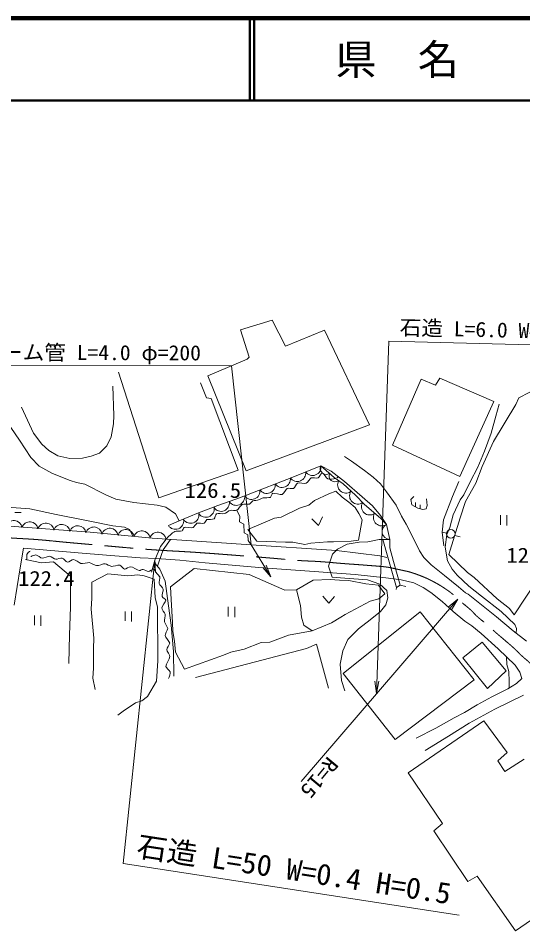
# Model space of a CAD drawing. Units: millimetres, scale not verified. Extents: x 40000 to 680000, y 20000 to 380000.
# Drawn here: x 269625 to 330881, y 269257 to 380000 of the extents above; entities that cross this region are included whole.
import ezdxf
from ezdxf.enums import TextEntityAlignment as Align

# ---------------------------------------------------------------- set-up
doc = ezdxf.new("R2010")
doc.units = ezdxf.units.MM
doc.header["$LTSCALE"] = 1000
doc.linetypes.add('CHAIN', pattern=[18.5, 12, -1.5, 3.5, -1.5])
for name, color, linetype, lineweight in [('M-BMK', 2, 'CHAIN', 13), ('M-TTL', 2, 'Continuous', 140), ('M-TTL-LINE', 7, 'Continuous', 50), ('M-TTL-TXT', 7, 'Continuous', 13), ('M-WORK', 1, 'Continuous', 13)]:
    doc.layers.add(name, color=color, linetype=linetype, lineweight=lineweight)
doc.styles.add('ＭＳ ゴシック', font='')
doc.styles.get('ＭＳ ゴシック').set_extended_font_data('MS Gothic')

# ---------------------------------------------------------------- blocks, each defined once
blk = doc.blocks.new('open_arrow')
at = {"color": 0, "linetype": 'Continuous', "lineweight": -2}
blk.add_lwpolyline([(7.5, 1.25), (0, 0), (7.5, -1.25)], dxfattribs=at)

msp = doc.modelspace()

# ---------------------------------------------------------------- linework, layer by layer
at = {"layer": 'M-BMK'}
for points, knots in [([(315458, 313171), (315008, 313280), (314878, 313310), (314501, 313372), (314090, 313439), (313855, 313451), (313440, 313490), (312890, 313542), (312581, 313559), (312030, 313603), (311727, 313627), (311557, 313641), (311254, 313664), (310396, 313728), (309915, 313755), (309057, 313823), (307940, 313911), (307316, 313987), (306198, 314060), (305221, 314124), (304672, 314125), (303695, 314192), (302302, 314288), (301525, 314384), (300134, 314498), (298755, 314610), (297982, 314670), (296603, 314776), (294568, 314932), (293428, 315025), (291392, 315165), (289221, 315315), (288001, 315349), (285831, 315504), (283235, 315689), (281785, 315845), (279193, 316068), (277806, 316188), (277029, 316255), (275643, 316380), (274157, 316513), (273328, 316624), (271840, 316735), (270802, 316813), (270218, 316834), (269179, 316899), (267389, 317012), (266384, 317046), (264597, 317200), (263672, 317280), (263373, 317306), (262231, 317424)], [0, 0, 0, 0, 1, 1, 1, 2, 2, 2, 3, 3, 3, 4, 4, 4, 5, 5, 5, 6, 6, 6, 7, 7, 7, 8, 8, 8, 9, 9, 9, 10, 10, 10, 11, 11, 11, 12, 12, 12, 13, 13, 13, 14, 14, 14, 15, 15, 15, 16, 16, 16, 17, 17, 17, 17]), ([(352201, 288780), (350447, 289316), (349947, 289441), (348547, 289990), (347903, 290242), (347545, 290391), (346910, 290666), (346054, 291038), (345577, 291257), (344748, 291686), (344149, 291996), (343843, 292223), (343250, 292547), (342641, 292881), (342269, 293012), (341677, 293375), (341133, 293709), (340852, 293934), (340337, 294312), (339898, 294634), (339658, 294823), (339231, 295160), (338856, 295457), (338645, 295623), (338282, 295934), (337765, 296377), (337489, 296642), (336983, 297098), (336336, 297682), (335970, 298005), (335332, 298598), (335059, 298852), (334929, 299019), (334648, 299264), (333857, 299953), (333367, 300283), (332578, 300974), (332144, 301354), (331930, 301599), (331502, 301985), (331236, 302224), (331069, 302338), (330807, 302581), (330475, 302888), (330316, 303089), (329982, 303395), (329111, 304195), (328581, 304595), (327692, 305374), (327257, 305756), (327031, 305990), (326591, 306366), (326094, 306791), (325789, 306999), (325303, 307438), (325030, 307684), (324919, 307866), (324646, 308113), (324023, 308676), (323638, 308950), (323001, 309498), (322614, 309831), (322445, 310077), (322029, 310374), (321242, 310935), (320783, 311231), (319927, 311678), (319420, 311943), (319129, 312082), (318596, 312289), (318042, 312504), (317730, 312624), (317159, 312791), (316805, 312895), (316599, 312926), (316238, 313005), (315934, 313072), (315836, 313093), (315458, 313171)], [0, 0, 0, 0, 1, 1, 1, 2, 2, 2, 3, 3, 3, 4, 4, 4, 5, 5, 5, 6, 6, 6, 7, 7, 7, 8, 8, 8, 9, 9, 9, 10, 10, 10, 11, 11, 11, 12, 12, 12, 13, 13, 13, 14, 14, 14, 15, 15, 15, 16, 16, 16, 17, 17, 17, 18, 18, 18, 19, 19, 19, 20, 20, 20, 21, 21, 21, 22, 22, 22, 23, 23, 23, 24, 24, 24, 25, 25, 25, 26, 26, 26, 26])]:
    msp.add_open_spline(points, degree=3, knots=knots, dxfattribs=at)
at = {"layer": 'M-TTL'}
msp.add_line((680000, 380000), (40000, 380000), dxfattribs=at)
at = {"layer": 'M-TTL-LINE'}
for p, q in [((297750, 380000), (297750, 370000)), ((298250, 380000), (298250, 370000)), ((40000, 370000), (680000, 370000))]:
    msp.add_line(p, q, dxfattribs=at)
at = {"layer": 'M-WORK'}
for p, q in [((300456, 343359), (296616, 342203)), ((302085, 340189), (300456, 343359)), ((296616, 342203), (297643, 338864)), ((306817, 342150), (302085, 340189)), ((312289, 330641), (306817, 342150)), ((297425, 338607), (292659, 336616)), ((297643, 338864), (297425, 338607)), ((281808, 337056), (286704, 321805)), ((292496, 333926), (291738, 335763)), ((292659, 336616), (297297, 325071)), ((318566, 336182), (315046, 328191)), ((320274, 335450), (318566, 336182)), ((320814, 336336), (320274, 335450)), ((327352, 333485), (320814, 336336)), ((281236, 331804), (281099, 335343)), ((293048, 333836), (292496, 333926)), ((296322, 325145), (293048, 333836)), ((323230, 324374), (327352, 333485)), ((270012, 332790), (271483, 329651)), ((327616, 331712), (328001, 333151)), ((281197, 330781), (281236, 331804)), ((327051, 329631), (327616, 331712)), ((268707, 330338), (269795, 328805)), ((280889, 329215), (281197, 330781)), ((297297, 325071), (312289, 330641)), ((271483, 329651), (272476, 328317)), ((280371, 328095), (280889, 329215)), ((326242, 327460), (327051, 329631)), ((269795, 328805), (271172, 326709)), ((272476, 328317), (273340, 327531)), ((279480, 327236), (280371, 328095)), ((315046, 328191), (323230, 324374)), ((271172, 326709), (272172, 325626)), ((273340, 327531), (274414, 326902)), ((274414, 326902), (275876, 326574)), ((277429, 326627), (278491, 326863)), ((278491, 326863), (279480, 327236)), ((309250, 326794), (310069, 326251)), ((325419, 325534), (326242, 327460)), ((272172, 325626), (273777, 324764)), ((275876, 326574), (277429, 326627)), ((302981, 324296), (306367, 325673)), ((306367, 325673), (307600, 325044)), ((306367, 325673), (307985, 324261)), ((310069, 326251), (311666, 325108)), ((273777, 324764), (275942, 323892)), ((286704, 321805), (296322, 325145)), ((307600, 325044), (309218, 323798)), ((311666, 325108), (312708, 324295)), ((324507, 323748), (325419, 325534)), ((275942, 323892), (276713, 323663)), ((276713, 323663), (277722, 323470)), ((277722, 323470), (280245, 322167)), ((297320, 322103), (302981, 324296)), ((307985, 324261), (309082, 323488)), ((309082, 323488), (310557, 322140)), ((309218, 323798), (311389, 321935)), ((312708, 324295), (313612, 323483)), ((313612, 323483), (314353, 322532)), ((323737, 322181), (324507, 323748)), ((314353, 322532), (315506, 320905)), ((280245, 322167), (281493, 321635)), ((281493, 321635), (283649, 321231)), ((283649, 321231), (286512, 320901)), ((293861, 320864), (296035, 321644)), ((296035, 321644), (297320, 322103)), ((310557, 322140), (311671, 321007)), ((311389, 321935), (312635, 320831)), ((317653, 321970), (317292, 321590)), ((317292, 321590), (317404, 320961)), ((317869, 321217), (317869, 320704)), ((319271, 320869), (319199, 321669)), ((322414, 319741), (323262, 321539)), ((323262, 321539), (323737, 322181)), ((266714, 320763), (271035, 320470)), ((271035, 320470), (274210, 319782)), ((286512, 320901), (287558, 320672)), ((287558, 320672), (288723, 319846)), ((291503, 319974), (293861, 320864)), ((296161, 320303), (296546, 319548)), ((311671, 321007), (313614, 319316)), ((312635, 320831), (313624, 319636)), ((315506, 320905), (316168, 319581)), ((317404, 320961), (318138, 320555)), ((318138, 320555), (318741, 320378)), ((318439, 320955), (318439, 320466)), ((318741, 320378), (319134, 320456)), ((319134, 320456), (319271, 320869)), ((269200, 320034), (269978, 320007)), ((274210, 319782), (278118, 319011)), ((278118, 319011), (281100, 318387)), ((287851, 318433), (289154, 319002)), ((288723, 319846), (289154, 319002)), ((289154, 319002), (291503, 319974)), ((296546, 319548), (296469, 318893)), ((305268, 319264), (306084, 318438)), ((306084, 318438), (306580, 319493)), ((313614, 319316), (314343, 318570)), ((313624, 319636), (314343, 318570)), ((316168, 319581), (316725, 318592)), ((322016, 318199), (322414, 319741)), ((328173, 318530), (328173, 319689)), ((328953, 319688), (328953, 318455)), ((268584, 318364), (278359, 317619)), ((281100, 318387), (282513, 318250)), ((282513, 318250), (283146, 317938)), ((283146, 317938), (283559, 317112)), ((296469, 318893), (297021, 318598)), ((297021, 318598), (297060, 317532)), ((314343, 318570), (314729, 316759)), ((316725, 318592), (317715, 316691)), ((321669, 317352), (322016, 318199)), ((278359, 317619), (285873, 316887)), ((285873, 316887), (297318, 316116)), ((286903, 315909), (287568, 316773)), ((288128, 316735), (287236, 315484)), ((297060, 317532), (297497, 317313)), ((297497, 317313), (297522, 316633)), ((313431, 316733), (312057, 316451)), ((314729, 316759), (313431, 316733)), ((314497, 314601), (313904, 316743)), ((314729, 316759), (314741, 315744)), ((321315, 315978), (321092, 317648)), ((321476, 315823), (321669, 317352)), ((322638, 317234), (323276, 317063)), ((270265, 315695), (269853, 313303)), ((276892, 315103), (270265, 315695)), ((286201, 314237), (286903, 315909)), ((297318, 316116), (308261, 315397)), ((297522, 316633), (297902, 316078)), ((309552, 316168), (308396, 315552)), ((311029, 316425), (309552, 316168)), ((312057, 316451), (311029, 316425)), ((314741, 315744), (315204, 314087)), ((317715, 316691), (318357, 315374)), ((321746, 314140), (321476, 315823)), ((280357, 314821), (276892, 315103)), ((284445, 314508), (280357, 314821)), ((287236, 315484), (286705, 314003)), ((307780, 314948), (307309, 313500)), ((308396, 315552), (307780, 314948)), ((308261, 315397), (313515, 314768)), ((313515, 314768), (314388, 314575)), ((315551, 310902), (314497, 314601)), ((318357, 315374), (318861, 314542)), ((318861, 314542), (319753, 313670)), ((286424, 314436), (284445, 314508)), ((286237, 313823), (286201, 314237)), ((286831, 313158), (286237, 313823)), ((289229, 314252), (286424, 314436)), ((286705, 314003), (286534, 313491)), ((292329, 313924), (289229, 314252)), ((299315, 313289), (292329, 313924)), ((307309, 313500), (307737, 312165)), ((315204, 314087), (316000, 311210)), ((319753, 313670), (321371, 312366)), ((322324, 313151), (321746, 314140)), ((269853, 313303), (269112, 308755)), ((287478, 311683), (286831, 313158)), ((305553, 312863), (299315, 313289)), ((310545, 312473), (305553, 312863)), ((314274, 312080), (310545, 312473)), ((321371, 312366), (323062, 310990)), ((322915, 312419), (322324, 313151)), ((324340, 311070), (322915, 312419)), ((287874, 308680), (287478, 311683)), ((307737, 312165), (309298, 312039)), ((309298, 312039), (312042, 311838)), ((312042, 311838), (313528, 311309)), ((313528, 311309), (314368, 310549)), ((316109, 311850), (314274, 312080)), ((316000, 311210), (315551, 310902)), ((316000, 311210), (316665, 311049)), ((317662, 311464), (316109, 311850)), ((318802, 310933), (317662, 311464)), ((314368, 310549), (314514, 309659)), ((315551, 310902), (315509, 310655)), ((319726, 310317), (318802, 310933)), ((321116, 309235), (319726, 310317)), ((323062, 310990), (323947, 310262)), ((323947, 310262), (324255, 310118)), ((324255, 310118), (325487, 309129)), ((325882, 309876), (324340, 311070)), ((323001, 309498), (303974, 287366)), ((306596, 309858), (307336, 308999)), ((307336, 308999), (308018, 309819)), ((314514, 309659), (314239, 308824)), ((322446, 307997), (321116, 309235)), ((325487, 309129), (327695, 307359)), ((328271, 308013), (325882, 309876)), ((282588, 306851), (282588, 308009)), ((283369, 308009), (283369, 306775)), ((288179, 306342), (287874, 308680)), ((295126, 307391), (295126, 308549)), ((295907, 308549), (295907, 307315)), ((318417, 307978), (309059, 300462)), ((313625, 308008), (312368, 307008)), ((314239, 308824), (313625, 308008)), ((324987, 299729), (318417, 307978)), ((323855, 306811), (322446, 307997)), ((329928, 306408), (328271, 308013)), ((271583, 306350), (271583, 307508)), ((272364, 307508), (272364, 306274)), ((312368, 307008), (310927, 305898)), ((324707, 306267), (323855, 306811)), ((327695, 307359), (329707, 305649)), ((288467, 303159), (288179, 306342)), ((310927, 305898), (309633, 304613)), ((325827, 305336), (324707, 306267)), ((330121, 305958), (329928, 306408)), ((330078, 305365), (330121, 305958)), ((309633, 304613), (309037, 303246)), ((327911, 303481), (325827, 305336)), ((329707, 305649), (331352, 304391)), ((304643, 303494), (291164, 299989)), ((305836, 304035), (304643, 303494)), ((307295, 298682), (305836, 304035)), ((325933, 304281), (323587, 302361)), ((328874, 300784), (325933, 304281)), ((329943, 301470), (327911, 303481)), ((288503, 300156), (288467, 303159)), ((309037, 303246), (308696, 301602)), ((323587, 302361), (326609, 298662)), ((328913, 302490), (328931, 301580)), ((308696, 301602), (308863, 299611)), ((328931, 301580), (329188, 300732)), ((330546, 300657), (329943, 301470)), ((309059, 300462), (315386, 292456)), ((326609, 298662), (328874, 300784)), ((329188, 300732), (329213, 299512)), ((330775, 299877), (330546, 300657)), ((308863, 299611), (309287, 298378)), ((315386, 292456), (324987, 299729)), ((329071, 298612), (330133, 299248)), ((329213, 299512), (329229, 298707)), ((330133, 299248), (330775, 299877)), ((327125, 297649), (329071, 298612)), ((325336, 296686), (327125, 297649)), ((330987, 297845), (327505, 296164)), ((322551, 295100), (323802, 295735)), ((323802, 295735), (325336, 296686)), ((327505, 296164), (324384, 294456)), ((326156, 294720), (316985, 288426)), ((320342, 293861), (322551, 295100)), ((328979, 290908), (326156, 294720)), ((317957, 292629), (320342, 293861)), ((324384, 294456), (321849, 292852)), ((321849, 292852), (319014, 291137)), ((327864, 289883), (328979, 290908)), ((328691, 288588), (327864, 289883)), ((331047, 290099), (328691, 288588)), ((316985, 288426), (321121, 282258)), ((321121, 282258), (320078, 281377)), ((320078, 281377), (324232, 275227)), ((324232, 275227), (325329, 275875)), ((325329, 275875), (330004, 269257)), ((330004, 269257), (340182, 276234))]:
    msp.add_line(p, q, dxfattribs=at)
for points in [[(313123, 298044), (314618, 340811), (346007, 339993)], [(300313, 312217), (297902, 316078), (295513, 337808), (263631, 337886)], [(332922, 335217), (330386, 333922), (330045, 333131), (327347, 328617), (325962, 325596), (325171, 323582), (323930, 321334), (323283, 319356), (321898, 314915), (324164, 312739), (324991, 312145), (327761, 309520), (329271, 308369), (329847, 307578), (332652, 311875)], [(321625, 317506), (321092, 317648), (321269, 319134), (322333, 321951), (323114, 323763)], [(275762, 301705), (275863, 305154), (275964, 308528), (275989, 312279), (273899, 314041), (272464, 313915), (270501, 314293)], [(286201, 314237), (282355, 277408), (323148, 271151)], [(278967, 298552), (278685, 299891), (278756, 301125), (278756, 302393), (278756, 303521), (278805, 304748), (278482, 308291), (278553, 309604), (278553, 310665), (278553, 311564), (280514, 312553), (282923, 312319), (284164, 312463), (284919, 312337), (286142, 311924), (286244, 309677), (286546, 308569), (286572, 301999), (286395, 299531), (285334, 297694), (284615, 297154), (283870, 296936), (282380, 295921), (281699, 295407)], [(305322, 305642), (304287, 306345), (304005, 307309), (303889, 308747), (303427, 310648)]]:
    msp.add_lwpolyline(points, dxfattribs=at)
for points in [[(301544, 319443), (303792, 320540), (304907, 320918), (305590, 321493), (307317, 322302), (308198, 322590), (308971, 321889), (309780, 321259), (310536, 320630), (310985, 319911), (311399, 319119), (310931, 316674), (310032, 316530), (307910, 316440), (307173, 316476), (305159, 316278), (304421, 316134), (302947, 316404), (302066, 316422), (298577, 316530), (297516, 317968), (300753, 319335)], [(288096, 310979), (290973, 313209), (297681, 312508), (301996, 310584), (303427, 310648), (305443, 311817), (307511, 311894), (308616, 311804), (309772, 311753), (311840, 311368), (313368, 311214), (314133, 310153), (313393, 309554), (312336, 309237), (309305, 307651), (308776, 307334), (307648, 306629), (305322, 305642), (302432, 305113), (300176, 304267), (299118, 304232), (297039, 303421), (295453, 303069), (294536, 302717), (289813, 300990), (288725, 303067), (288581, 304416), (288402, 305584), (288348, 306663), (288186, 309469)]]:
    msp.add_lwpolyline(points, close=True, dxfattribs=at)
msp.add_circle((322147, 317428), 528, dxfattribs=at)
for centre, radius, start, end in [((305359, 325520), 1019, 214.03788, 8.67711), ((307010, 325346), 722, 152.98818, 307.62741), ((303508, 324796), 1019, 214.03788, 8.67711), ((308093, 324446), 722, 152.98818, 307.62741), ((299805, 323347), 1019, 214.03788, 8.67711), ((301656, 324071), 1019, 214.03788, 8.67711), ((309409, 323375), 1008, 150.28218, 304.92142), ((297953, 322623), 1019, 214.03788, 8.67711), ((310861, 322049), 1008, 150.28218, 304.92142), ((294250, 321175), 1019, 214.03788, 8.67711), ((296102, 321899), 1019, 214.03788, 8.67711), ((312314, 320723), 1008, 150.28218, 304.92142), ((292399, 320451), 1019, 214.03788, 8.67711), ((269087, 318049), 999, 8.05267, 162.69191), ((288696, 319003), 1019, 214.03788, 8.67711), ((290547, 319727), 1019, 214.03788, 8.67711), ((313766, 319397), 1008, 150.28218, 304.92142), ((271031, 317891), 999, 8.05267, 162.69191), ((272974, 317734), 999, 8.05267, 162.69191), ((274917, 317577), 999, 8.05267, 162.69191), ((276861, 317419), 999, 8.05267, 162.69191), ((278804, 317262), 999, 8.05267, 162.69191), ((280748, 317105), 999, 8.05267, 162.69191), ((282691, 316947), 999, 8.05267, 162.69191), ((314759, 317712), 954, 115.85828, 268.16467), ((284635, 316790), 999, 8.05267, 162.69191), ((286578, 316633), 999, 8.05267, 162.69191)]:
    msp.add_arc(centre, radius, start, end, dxfattribs=at)
for points, knots in [([(287568, 316773), (287726, 317006), (288371, 317579), (288622, 317708), (288780, 317789), (289345, 317701), (289508, 317772), (289601, 317813), (289668, 318179), (289765, 318209), (289971, 318272), (290638, 318117), (290844, 318183), (290979, 318227), (291187, 318658), (291319, 318710), (291479, 318773), (292018, 318651), (292180, 318710), (292283, 318748), (292413, 319103), (292513, 319147), (292677, 319217), (293248, 319144), (293400, 319237), (293519, 319309), (293572, 319801), (293695, 319866), (293856, 319952), (294430, 319835), (294607, 319879), (294776, 319920), (295210, 320231), (295378, 320277), (295529, 320318), (296021, 320233), (296161, 320303), (296334, 320388), (296656, 320913), (296829, 320996), (296985, 321071), (297526, 320981), (297690, 321035), (297799, 321071), (298010, 321372), (298114, 321420), (298242, 321479), (298672, 321509), (298807, 321549), (298925, 321584), (299252, 321767), (299373, 321793), (299541, 321829), (300077, 321784), (300233, 321857), (300339, 321906), (300441, 322317), (300554, 322345), (300773, 322400), (301459, 322142), (301672, 322216), (301851, 322279), (302108, 322860), (302275, 322949), (302410, 323019), (302897, 322869), (303033, 322936), (303181, 323009), (303395, 323516), (303547, 323578), (303740, 323656), (304393, 323491), (304588, 323565), (304752, 323628), (305030, 324136), (305191, 324207), (305344, 324276), (305873, 324140), (306026, 324207), (306169, 324270), (306382, 324813), (306538, 324800), (306728, 324783), (307018, 324177), (307195, 324105), (307373, 324032), (307985, 324055), (308157, 324140), (308158, 324141), (308159, 324141), (308160, 324142)], [0, 0, 0, 0, 1, 1, 1, 2, 2, 2, 3, 3, 3, 4, 4, 4, 5, 5, 5, 6, 6, 6, 7, 7, 7, 8, 8, 8, 9, 9, 9, 10, 10, 10, 11, 11, 11, 12, 12, 12, 13, 13, 13, 14, 14, 14, 15, 15, 15, 16, 16, 16, 17, 17, 17, 18, 18, 18, 19, 19, 19, 20, 20, 20, 21, 21, 21, 22, 22, 22, 23, 23, 23, 24, 24, 24, 25, 25, 25, 26, 26, 26, 27, 27, 27, 28, 28, 28, 29, 29, 29, 30, 30, 30, 30]), ([(270594, 314275), (270638, 314337), (270678, 314406), (270686, 314443), (270708, 314538), (270621, 314841), (270661, 314931), (270708, 315039), (270975, 315297), (271084, 315342)], [0, 0, 0, 0, 1, 1, 1, 2, 2, 2, 3, 3, 3, 3]), ([(271213, 314687), (271292, 314769), (271640, 314885), (271752, 314867), (271928, 314838), (272372, 314486), (272549, 314468), (272739, 314450), (273284, 314715), (273474, 314700), (273632, 314687), (274023, 314363), (274180, 314340), (274338, 314317), (274809, 314520), (274964, 314481), (275122, 314441), (275444, 313999), (275606, 313980), (275767, 313962), (276177, 314341), (276338, 314327), (276540, 314310), (277026, 313880), (277224, 313839), (277426, 313797), (278048, 313958), (278252, 313929), (278441, 313902), (278947, 313582), (279138, 313569), (279351, 313555), (279966, 313813), (280179, 313801), (280344, 313791), (280772, 313483), (280936, 313467), (281141, 313446), (281750, 313663), (281951, 313621), (282099, 313590), (282379, 313153), (282529, 313133), (282687, 313111), (283103, 313454), (283261, 313441), (283493, 313421), (284100, 313028), (284327, 312978), (284421, 312958), (284694, 313118), (284790, 313107), (284927, 313091), (285294, 312848), (285432, 312850), (285574, 312852), (285947, 313160), (286086, 313128), (286206, 313101), (286358, 312717), (286434, 312619), (286503, 312529), (286780, 312305), (286806, 312195), (286844, 312042), (286689, 311564), (286729, 311411), (286773, 311247), (287165, 310871), (287205, 310705), (287247, 310529), (287072, 309981), (287115, 309806), (287143, 309691), (287530, 309500), (287526, 309382), (287518, 309173), (287073, 308653), (287063, 308444), (287056, 308272), (287416, 307843), (287449, 307674), (287483, 307494), (287351, 306941), (287384, 306762), (287417, 306583), (287763, 306121), (287770, 305940), (287777, 305756), (287424, 305261), (287449, 305079), (287478, 304864), (287988, 304369), (288014, 304154), (288034, 303983), (287651, 303543), (287654, 303371), (287657, 303187), (288049, 302719), (288040, 302536), (288026, 302278), (287548, 301599), (287551, 301341), (287554, 301177), (288028, 300859), (288065, 300699), (288102, 300537), (287987, 300020), (287885, 299890)], [0, 0, 0, 0, 1, 1, 1, 2, 2, 2, 3, 3, 3, 4, 4, 4, 5, 5, 5, 6, 6, 6, 7, 7, 7, 8, 8, 8, 9, 9, 9, 10, 10, 10, 11, 11, 11, 12, 12, 12, 13, 13, 13, 14, 14, 14, 15, 15, 15, 16, 16, 16, 17, 17, 17, 18, 18, 18, 19, 19, 19, 20, 20, 20, 21, 21, 21, 22, 22, 22, 23, 23, 23, 24, 24, 24, 25, 25, 25, 26, 26, 26, 27, 27, 27, 28, 28, 28, 29, 29, 29, 30, 30, 30, 31, 31, 31, 32, 32, 32, 33, 33, 33, 34, 34, 34, 35, 35, 35, 36, 36, 36, 36])]:
    msp.add_open_spline(points, degree=3, knots=knots, dxfattribs=at)
for points in [[(308157, 324140), (308158, 324140), (308158, 324141), (308159, 324141)], [(308303, 324213), (308420, 324271), (308494, 324309), (308527, 324327)], [(308331, 324226), (308432, 324277), (308497, 324310), (308527, 324327)], [(271176, 314647), (271188, 314660), (271200, 314674), (271213, 314687)]]:
    msp.add_open_spline(points, degree=3, dxfattribs=at)

# ---------------------------------------------------------------- block references
at = {"layer": 'M-WORK', "xscale": 200, "yscale": 200}
for p, rotation in [((286201, 314237), 264), ((300313, 312217), 122), ((323001, 309498), 229.3), ((313123, 298044), 88)]:
    msp.add_blockref('open_arrow', p, dxfattribs=dict(at, rotation=rotation))

# ---------------------------------------------------------------- texts
at = {"layer": 'M-TTL-TXT', "style": 'ＭＳ ゴシック'}
msp.add_text('県\u3000名', height=3666, dxfattribs=at).set_placement((315625, 375000), align=Align.MIDDLE_CENTER)
at = {"layer": 'M-WORK', "style": 'ＭＳ ゴシック'}
for s, height, rotation, width, p in [('石造 L=6.0 W=0.5 H=0.8', 1833, 358.507, 1.05, (330319, 340652)), ('ヒューム管 L=4.0 φ=200', 1833, 359.859, 1.05, (277044, 337963)), ('R=15', 1833, 230.313, 1.1, (305052, 288771)), ('石造 L=50 W=0.4 H=0.5', 2566, 351.28, 1.05, (302805, 274626))]:
    msp.add_text(s, height=height, rotation=rotation, dxfattribs=dict(at, width=width)).set_placement(p, align=Align.BOTTOM_CENTER)
at = {"layer": 'M-WORK', "style": 'ＭＳ ゴシック', "width": 1.1}
for s, p in [('126.5', (289825, 321239)), ('128.6', (328894, 313367)), ('122.4', (269613, 310545))]:
    msp.add_text(s, height=1833, dxfattribs=at).set_placement(p, align=Align.BOTTOM_LEFT)

doc.saveas('drawing.dxf')
